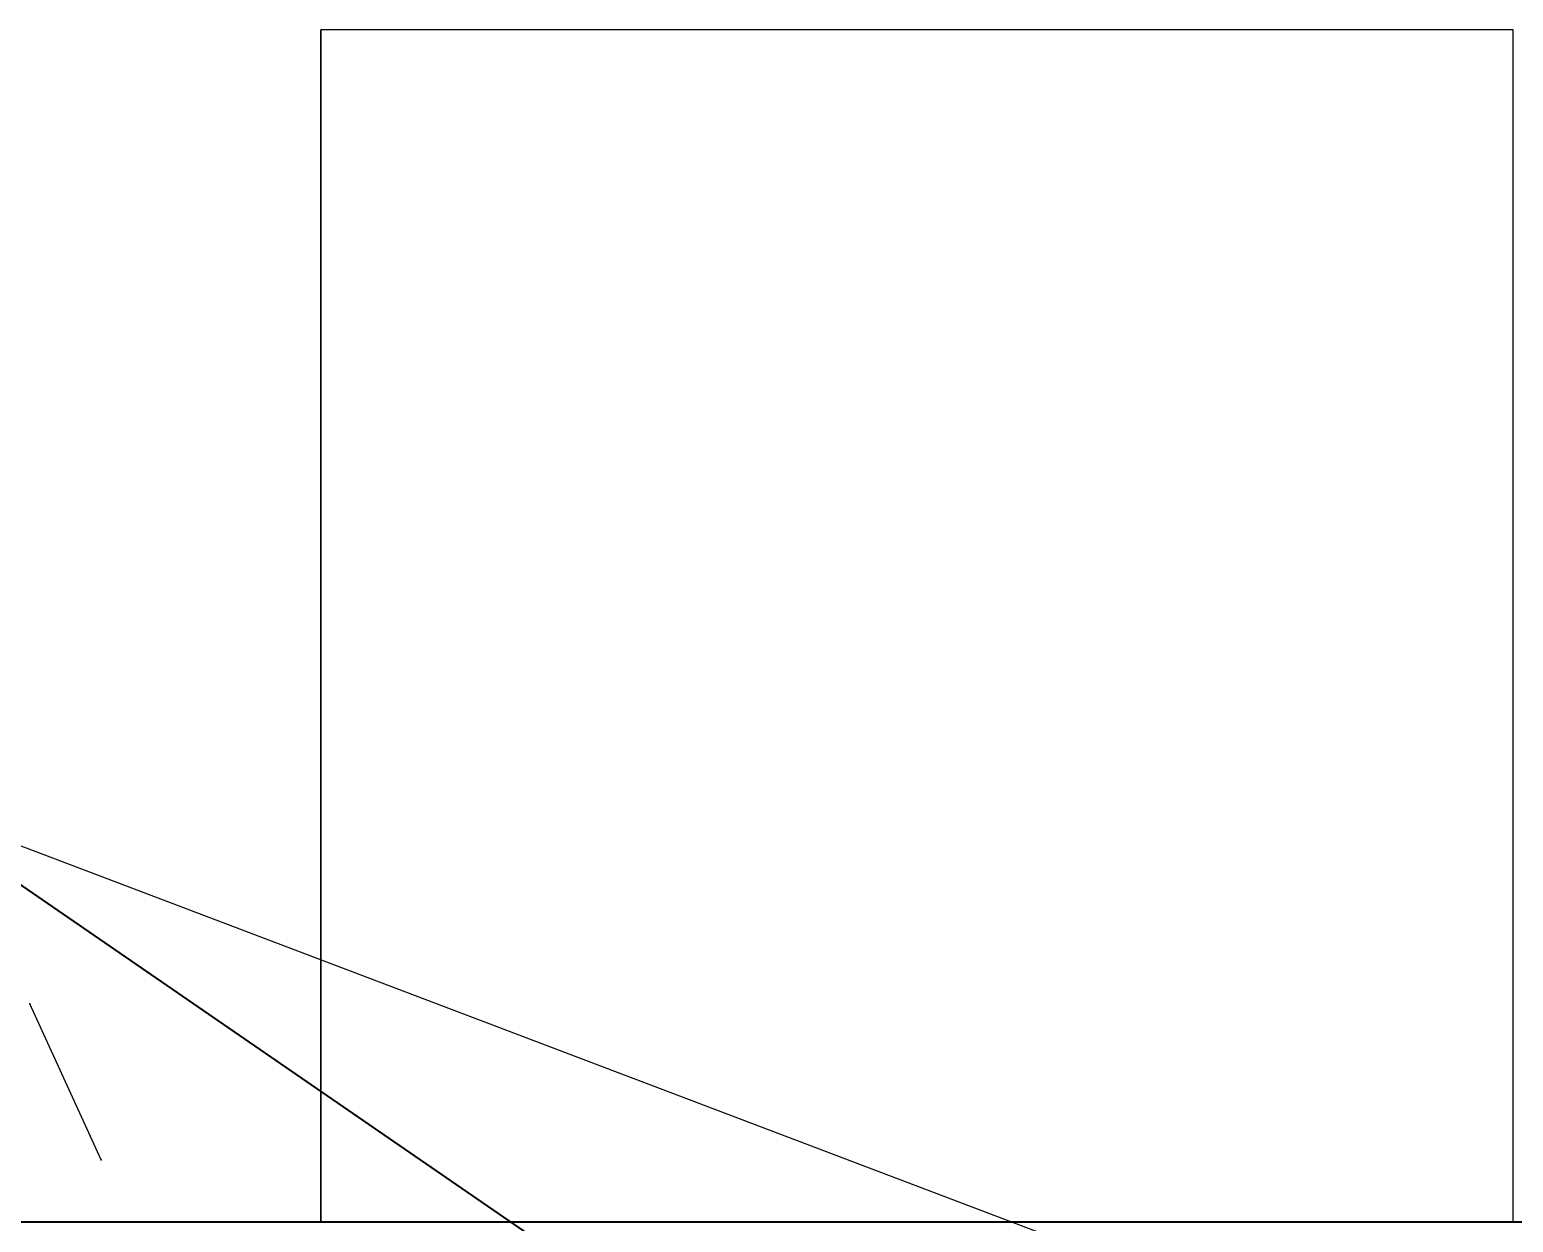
# Model space of a CAD drawing. Header units: inches. Extents: x -24 to 100, y 0 to 100.
import ezdxf

# ---------------------------------------------------------------- set-up
doc = ezdxf.new("R2010")
doc.units = ezdxf.units.IN
doc.header["$MEASUREMENT"] = 0

msp = doc.modelspace()

# ---------------------------------------------------------------- linework, layer by layer
at = {"color": 3}
for p, q in [((100, 100), (0, 100)), ((0, 100), (0, 0)), ((100, 0), (100, 100))]:
    msp.add_line(p, q, dxfattribs=at)
at = {"color": 5}
for p, q in [((0, 0, 100), (0, 100, 100)), ((0, 100, 100), (0, 100)), ((0, 100), (0, 0)), ((0, 0), (0, 0, 100))]:
    msp.add_line(p, q, dxfattribs=at)
at = {"extrusion": (0.527073, 0.766652, 0.36666)}
msp.add_line((-18.4, 5.24, 38.5), (-24.4, 18.32, 19.76), dxfattribs=at)
at = {"color": 240, "true_color": 0xed1f24}
for p, q in [((0, 0), (100, 0)), ((0, 0), (100, 0)), ((100, 0, 100), (0, 0, 100)), ((0, 0, 100), (0, 0)), ((100, 0), (100, 0, 100))]:
    msp.add_line(p, q, dxfattribs=at)
msp.add_xline((29, 11, 27), (-0.84173, 0.319277, 0.435377))
at = {"lineweight": 40}
for direction in [(-0.824042, 0.566529), (-0.571064, 0, 0.820905)]:
    msp.add_xline((16, 0), direction, dxfattribs=at)
at = {"extrusion": (0.527073, 0.766652, 0.36666)}
for p in [(-24.4, 18.32, 19.76), (-18.4, 5.24, 38.5)]:
    msp.add_point(p, dxfattribs=at)

doc.saveas('drawing.dxf')
